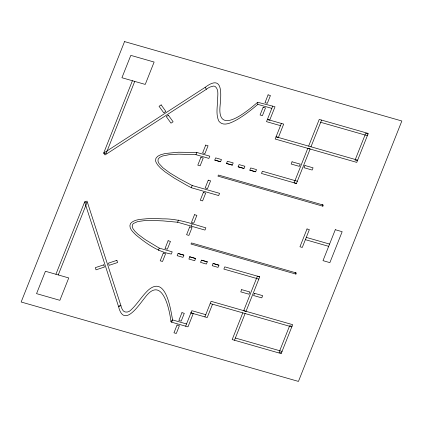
<?xml version="1.0" encoding="UTF-8"?>
<svg xmlns="http://www.w3.org/2000/svg" width="423" height="423" viewBox="0 0 423 423"><rect width="100%" height="100%" fill="white"/><g stroke="black" fill="none" stroke-linecap="round" stroke-linejoin="round"><path stroke-width="0.63" d="M296.444 183.482L294.091 182.863L307.822 148.288L310.154 148.954L296.444 183.482L261.483 173.467L262.366 171.241L297.358 181.261M242.786 312.867L232.179 339.574L281.179 353.612L292.668 324.674L211.077 301.303L204.885 316.896M132.404 80.74L103.683 153.078L105.01 154.955L206.45 89.227A19.31 17.47 -22.6 0 1 209.871 87.101L213.409 86.065L214.937 86.308C219.288 89.449 217.459 95.926 217.602 100.521C217.348 107.326 215.83 114.644 218.802 121.073C223.286 127.27 231.793 122.437 236.949 119.725C244.409 115.331 251.294 110.028 257.824 104.359L257.649 102.271L272.698 106.141L266.522 121.655L280.507 125.657M55.91 274.268L68.748 277.943L59.87 300.314L36.558 293.636L45.435 271.27L55.91 274.268L84.637 201.93L87.027 201.121L120.893 305.596L118.498 306.411L84.637 201.935L86.964 202.601L58.242 274.939M134.736 81.406L121.93 77.742L130.813 55.371L154.125 62.049L145.242 84.42L134.736 81.406L106.014 153.745L103.688 153.084L205.129 87.35C223.915 73.205 220.97 95.535 219.928 107.553C218.067 136.185 248.819 109.917 257.649 102.271M195.981 154.696L196.864 152.47L209.803 156.177L208.92 158.403L195.981 154.696L178.755 154.146L169.211 154.675L162.564 156.008L159.741 157.345L158.202 159.043L157.948 161.094L158.979 163.505L162.94 167.799L169.797 172.891L179.548 178.792L192.19 185.501L219.569 193.343L218.686 195.569L191.302 187.727L186.527 185.174L174.244 178.083L165.044 171.844L160.624 168.164L157.568 164.859L155.886 161.94L155.558 160.624L155.928 158.271L157.668 156.304L160.777 154.712L165.256 153.501L178.321 152.227L196.864 152.47M158.376 250.347L159.26 248.127L145.226 239.614L138.025 234.252L134.81 231.164L132.864 228.468L132.188 226.157L132.774 224.238L133.546 223.423L137.755 221.562L144.819 220.579L151.111 220.409L162.929 220.885L177.602 222.239L204.981 230.075L205.864 227.854C191.725 223.741 177.718 218.601 162.807 218.855C157.419 218.606 152.016 218.49 146.628 218.76C141.171 219.394 134.472 219.151 130.464 223.54C128.222 228.018 133.065 232.09 135.899 234.939C146.337 243.484 157.694 251.791 171.31 254.054L172.198 251.828L159.26 248.127M177.602 222.239L178.485 220.013M191.302 187.727L192.19 185.501M191.291 226.157L192.174 223.931M220.584 161.755L221.462 159.545L215.635 157.874L214.757 160.09L220.584 161.755L214.868 160.137M183.857 255.143L182.979 257.353L177.147 255.688L178.025 253.477L183.857 255.143L178.152 253.493M226.495 163.447L227.368 161.248L233.195 162.918L232.322 165.118L226.485 163.474L232.322 165.118M189.763 256.835L188.891 259.035L194.717 260.705L195.59 258.506L189.774 256.809L195.59 258.506M238.165 166.789L239.043 164.589L244.869 166.255L243.992 168.46L238.16 166.815L243.992 168.46M207.265 261.848L206.387 264.052L200.56 262.382L201.438 260.177L207.265 261.848L201.443 260.156M185.639 326.191L191.815 310.683L205.8 314.686M213.097 263.518L212.224 265.707L218.056 267.378L218.924 265.189L213.107 263.481L218.924 265.189M255.656 171.801L256.523 169.607L250.696 167.936L249.829 170.131L255.656 171.801L249.813 170.162M281.39 123.442L275.161 139.019L356.758 162.384L368.248 133.446L319.243 119.418L308.642 146.125M212.52 304.206L207.217 317.562L190.932 312.909M321.586 120.09L320.671 122.3L367.365 135.672M234.485 340.235L245.118 313.533M259.711 276.869L246.006 311.391L243.674 310.725L257.401 276.15L259.733 276.816L224.75 266.855L223.867 269.081L258.86 279.095M295.904 274.088L296.343 272.972L191.439 242.934L191 244.045L295.904 274.088L295.175 272.333M322.86 206.191L323.304 205.076L218.4 175.037L217.956 176.148L322.86 206.191L322.13 204.436M310.968 146.797L320.703 122.31M170.945 321.501L172.573 319.931C170.548 308.917 165.832 274.707 148.182 290.183C141.8 296.206 137.385 303.973 130.971 309.953C128.507 312.92 123.463 313.089 122.104 309.007A19.31 17.47 -22.6 0 1 120.904 305.554L118.509 306.368C123.696 328.29 138.384 305.776 144.692 297.903C161.813 274.495 169.364 308.087 170.945 321.501A0.756 0.682 -22.6 0 0 171.014 321.707L171.236 321.966A1.481 1.338 -22.6 0 0 171.68 322.194M272.666 106.136L274.998 106.802L269.694 120.158L267.362 119.492M367.994 134.012L365.689 133.351L355.082 160.058L357.414 160.724M257.824 104.359L271.815 108.367M267.405 119.429L283.685 124.098L278.382 137.454L276.05 136.788L357.641 160.158M306.273 237.398L329.586 244.076M305.374 239.667L328.687 246.345M292.007 326.329L289.681 325.662L279.074 352.37L281.38 353.031M210.189 303.529L291.785 326.9M190.942 312.835L193.274 313.501L187.971 326.857L171.68 322.199L172.573 319.931L186.554 323.976M235.368 338.014L282.062 351.386M205.129 87.35L206.45 89.227M124.552 41.586L21.15 302.006L298.448 381.414L401.85 120.994L124.552 41.586M205.726 145.094L202.633 152.883L204.965 153.549L208.058 145.761L205.726 145.094M200.893 157.367L197.8 165.16L200.132 165.827L203.225 158.038L200.893 157.367M168.121 240.745L165.028 248.539L167.36 249.205L170.453 241.411L168.121 240.745M163.289 253.023L160.195 260.811L162.522 261.477L165.615 253.689L163.289 253.023M203.357 192.454L200.264 200.248L202.596 200.914L205.689 193.126L203.357 192.454M189.684 226.929L186.591 234.723L188.917 235.389L192.01 227.6L189.684 226.929M194.548 214.683L191.455 222.472L193.787 223.138L196.88 215.349L194.548 214.683M208.264 180.161L205.171 187.949L207.503 188.621L210.596 180.827L208.264 180.161M263.175 107.209L260.082 114.998L262.413 115.669L265.507 107.876L263.175 107.209M268.097 94.868L265.004 102.657L267.336 103.323L270.429 95.535L268.097 94.868M177.063 325.017L173.969 332.811L176.301 333.477L179.394 325.684L177.063 325.017M181.948 312.666L178.855 320.454L181.187 321.126L184.28 313.332L181.948 312.666M292.044 161.798L291.161 164.024L299.32 166.361L300.208 164.135L292.044 161.798M241.639 289.633L240.756 291.859L248.914 294.197L249.797 291.97L241.639 289.633M304.893 165.488L304.01 167.714L312.169 170.046L313.052 167.82L304.893 165.488M254.493 293.308L253.604 295.534L261.768 297.871L262.651 295.645L254.493 293.308M307.029 228.965L299.955 246.768L302.286 247.439L309.356 229.631L307.029 228.965M335.286 229.721L323.003 260.658L329.877 262.63L342.165 231.688L335.286 229.721M161.158 104.904L159.053 106.289L163.749 112.814L165.853 111.429L161.158 104.904M168.412 115.257L166.308 116.642L171.003 123.172L173.102 121.787L168.412 115.257M116.885 260.351L108.494 263.132L109.176 265.316L117.568 262.535L116.885 260.351M103.725 264.861L95.339 267.648L96.021 269.832L104.412 267.045L103.725 264.861"/></g></svg>
